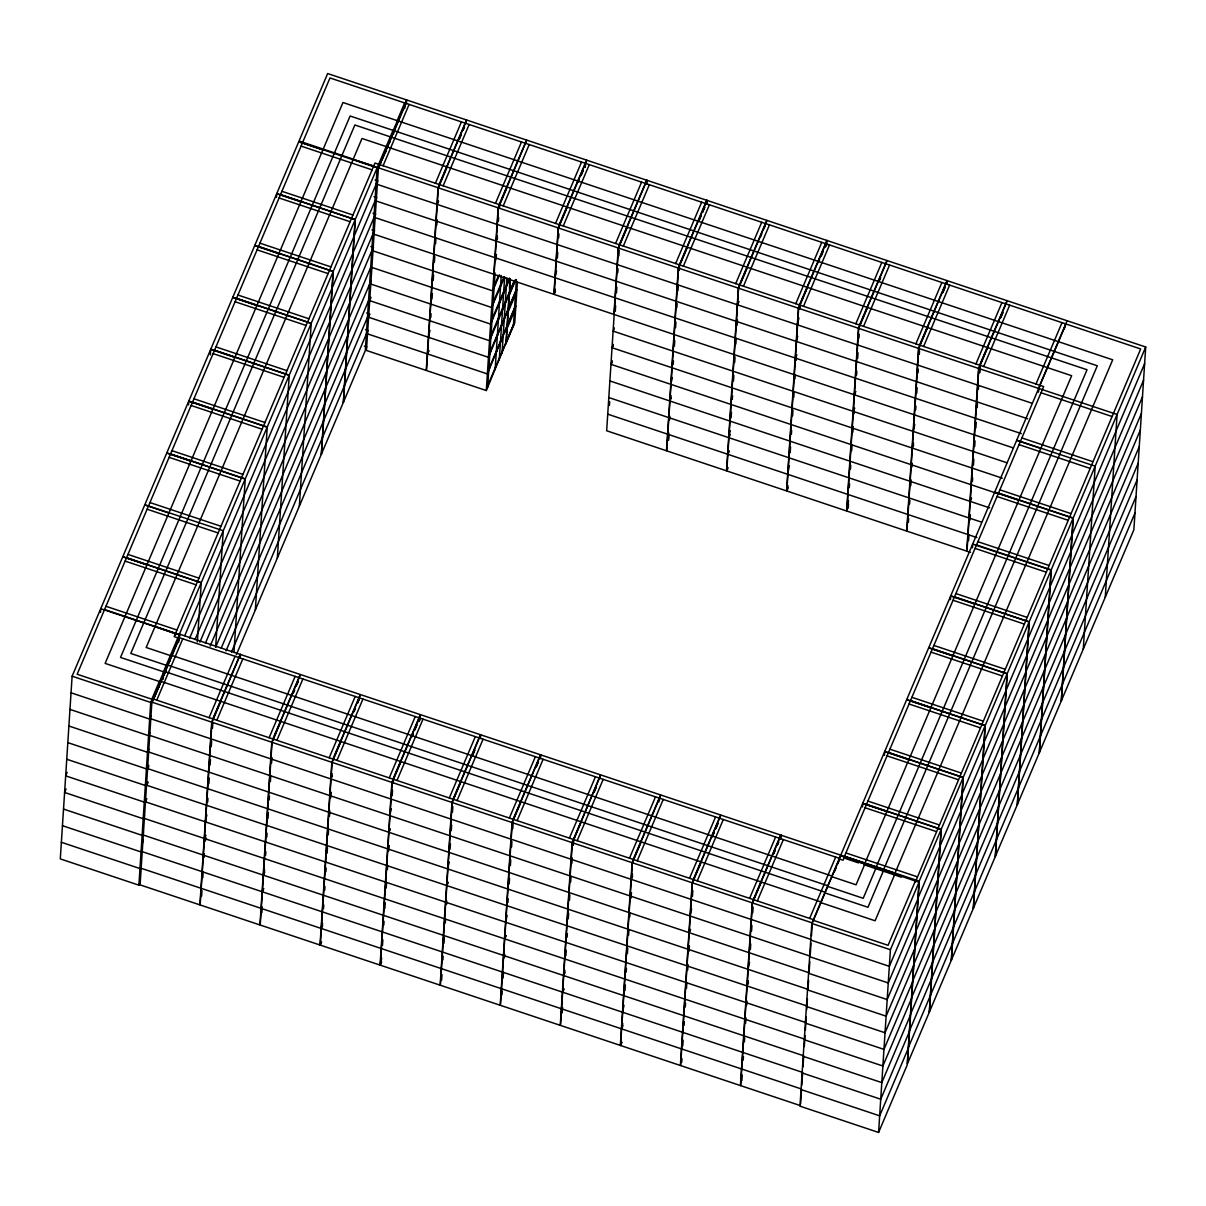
<?xml version="1.0" encoding="UTF-8"?>
<svg xmlns="http://www.w3.org/2000/svg" width="1206" height="1206" viewBox="0 0 1206 1206"><rect width="100%" height="100%" fill="white"/><g stroke="black" fill="none" stroke-linecap="round" stroke-linejoin="round"><path stroke-width="1.5" d="M322.861 149.921L298.696 141.856L72.119 676.189L60.3 858.898L138.901 885.174L140.243 882.008M100.49 612.407L100.822 608.502M138.901 885.174L150.72 702.465L152.062 699.284L77.139 674.244L302.45 142.866L377.146 167.83L365.328 350.554L236.361 654.692M142.519 843.16L142.745 839.482M152.062 699.284L140.092 884.887L199.91 904.877L211.728 722.153L240.431 654.481L300.249 674.471L272.888 738.992M147.509 783.945L147.645 781.97M148.594 767.333L148.715 765.358M239.949 658.084L240.19 654.391L180.372 634.401L152.891 700.882L178.895 639.542M158.966 687.043L159.207 683.35M159.207 687.119L159.569 681.586L163.699 671.863L120.525 657.436L334.213 153.479M163.217 679.249L163.699 671.863M164.408 675.179L164.649 671.486L825.281 892.319M165.719 672.677L166.202 665.29L130.776 653.456L341.72 155.996M169.971 661.114L170.332 655.567L146.167 647.486L352.981 159.765M188.468 404.915L188.799 401.01L267.159 427.21M175.473 635.245L175.594 633.256M177.478 643.401L177.84 637.868L163.458 671.787M178.79 641.878L179.272 634.492L377.146 167.83M210.341 354.881L210.703 349.348L234.869 357.428M197.347 641.878L201.266 582.619L126.57 557.654M215.648 647.23L223.261 530.746L144.81 504.756M220.819 701.364L211.97 722.243L200.151 904.952L259.968 924.957L271.787 742.233L300.49 674.546L360.308 694.55L332.946 759.056M201.613 896.164L201.975 890.631M202.804 877.712L203.166 872.179M204.116 857.406L204.357 853.712M205.201 840.793L205.427 837.115M206.859 814.955L205.276 821.829L145.459 801.824L146.815 798.658M207.703 802.035L207.945 798.357M208.894 783.583L209.256 778.051M210.085 765.132L210.447 759.599M211.276 746.68L211.638 741.132M212.467 728.213L212.829 722.68M205.427 840.883L205.668 837.19M233.949 652.567L245.255 478.872L170.559 453.908M240.19 658.175L240.431 654.481M276.46 197.407L276.777 193.518L355.152 219.703L343.333 402.427M255.34 609.919L267.25 426.999L192.553 402.035M277.335 558.046L289.244 375.126L214.547 350.162M280.877 721.444L272.028 742.323L260.21 925.032L320.027 945.022L321.369 941.856M261.913 912.55L262.275 907.018M264.657 869.978L263.194 875.119L203.377 855.129M265.606 855.34L265.848 851.647M266.797 836.889L267.039 833.195M268.003 818.422L268.35 812.889M269.194 799.97L269.435 796.277M270.385 781.518L270.747 775.971M271.576 763.051L271.938 757.519M299.344 506.173L311.238 323.253L236.557 298.274M321.339 454.3L333.142 271.576L254.783 245.391M321.414 454.089L333.233 271.38L258.551 246.401M343.424 402.216L355.227 219.507L280.546 194.528M320.027 945.022L331.846 762.313L360.549 694.626L420.351 714.63L420.005 720.163M381.669 958.242L380.086 965.102L320.268 945.112L332.087 762.388L340.936 741.524M322.575 923.268L321.098 928.424L261.28 908.42M323.525 908.631L323.751 904.952M324.716 890.179L324.957 886.485M325.906 871.727L326.148 868.034M327.097 853.26L327.459 847.728M328.288 834.808L328.529 831.115M329.479 816.356L329.841 810.824M330.685 797.905L330.911 794.211M332.238 773.77L330.761 778.925L270.943 758.921M439.165 184.488L466.526 119.982L406.708 99.977L379.227 166.473L380.659 163.066M385.799 152.092L386.161 146.559L361.996 138.479L353.147 159.358L377.312 167.438L378.895 164.348L374.991 163.036L373.634 166.202M389.93 142.368L390.292 136.836L354.865 124.987L341.976 155.378M392.794 134.047L393.035 130.354L378.654 164.257L366.428 350.464L426.246 370.453L438.064 187.744L466.767 120.057L526.57 140.062L499.224 204.568M393.035 134.122L393.277 130.429L397.407 120.706L342.971 102.51L323.208 149.107M393.488 134.273L393.729 130.58L1097.294 365.78L883.697 869.511M397.166 124.399L397.407 120.706M404.312 108.465L404.658 102.917L397.166 120.63M404.553 108.54L406.256 99.827L327.655 73.551L299.043 141.027L353.237 159.147M405.231 105.133L405.352 103.158L465.169 123.148M406.015 103.52L406.256 99.827M406.467 103.671L406.708 99.977M380.086 965.102L391.905 782.393L420.593 714.706L480.41 734.695L453.064 799.216M540.243 758.468L540.469 754.775L480.651 734.786L451.964 802.457L440.145 985.181L380.327 965.192L392.146 782.468L400.995 761.589M382.498 945.323L382.86 939.791M383.81 925.017L384.051 921.324M384.895 908.404L385.242 902.872M386.206 888.113L386.553 882.566M387.397 869.647L387.639 865.968M388.588 851.195L388.829 847.501M391.332 808.744L389.749 815.603L329.931 795.613L331.273 792.448M392.176 795.824L392.523 790.292M393.005 782.905L393.246 779.212M393.246 782.995L393.488 779.302M447.155 166.956L438.306 187.819L426.487 370.544L486.304 390.533L513.786 324.052L487.782 385.392M429.969 330.369L428.386 337.243L368.569 317.238L369.925 314.073M430.813 317.449L431.055 313.771M432.004 298.998L432.366 293.465M433.195 280.546L433.557 275.013M434.386 262.094L434.748 256.546M435.592 243.627L435.939 238.095M436.783 225.175L437.13 219.643M418.768 721.49L419.01 717.796L359.192 697.807M419.01 721.565L419.251 717.871L479.068 737.876M461.054 781.669L452.205 802.548L440.386 985.257L500.204 1005.261L512.022 822.537L540.71 754.866L600.528 774.855L573.046 841.336M441.607 980.161L441.969 974.629M442.919 959.855L443.16 956.177M443.989 943.258L444.351 937.71M445.3 922.952L445.542 919.258M446.506 904.5L446.733 900.807M449.25 862.049L447.667 868.908L387.85 848.918L389.191 845.738M450.079 849.13L450.441 843.582M451.27 830.663L451.632 825.13M452.461 812.211L452.823 806.678M486.304 390.533L498.123 207.824L526.811 140.137L586.629 160.127L559.283 224.648M507.213 187.02L498.364 207.899L494.068 274.335L553.886 294.339L555.348 289.184M487.646 387.367L495.048 272.933M495.877 260.014L496.118 256.32M497.445 235.894L495.968 241.034L436.15 221.045M498.395 221.256L498.621 217.562M499.465 208.427L499.706 204.734M495.153 369.669L501.244 275.541M499.284 359.931L504.651 276.883L491.671 307.485L431.854 287.48M502.028 353.448L506.927 277.787M480.425 738.479L480.651 734.786M506.867 328.876L505.917 343.65L514.766 322.771L517.389 282.174M507.108 325.183L509.128 293.812M509.49 288.279L510.093 279.053M506.158 343.725L510.334 279.129M513.409 325.937L516.394 279.807M521.113 801.749L512.249 822.628L500.445 1005.337L560.262 1025.341L572.066 842.617L600.769 774.93L660.587 794.935L633.24 859.441M502.028 994.709L502.254 991.015M503.098 978.096L503.46 972.564M504.41 957.79L504.651 954.097M507.153 915.339L505.57 922.198L445.753 902.209M507.982 902.42L508.223 898.726M509.188 883.968L509.535 878.435M510.379 865.516L510.741 859.968M511.57 847.049L511.932 841.517M512.761 828.597L513.123 823.065M553.886 294.339L558.182 227.889L586.87 160.217L646.687 180.207L646.461 183.9M706.505 203.98L706.746 200.286L646.929 180.282L618.241 247.969L613.944 314.419L554.127 294.415L558.423 227.979L567.272 207.1M556.539 270.868L554.956 277.727L495.138 257.737L496.48 254.556M557.368 257.948L557.73 252.416M558.68 237.642L558.921 233.949M559.388 226.698L559.524 224.723M540.469 758.544L540.71 754.866M585.046 167.001L585.287 163.307L525.469 143.303M585.287 167.076L585.528 163.383L645.346 183.372M581.171 821.829L572.307 842.692L560.504 1025.417L620.321 1045.406L621.663 1042.24M562.192 1012.934L562.554 1007.402M564.951 970.348L563.473 975.503L503.656 955.499M565.9 955.725L566.262 950.177M567.091 937.258L567.333 933.58M568.282 918.806L568.644 913.274M569.473 900.354L569.835 894.822M570.679 881.903L571.026 876.355M571.87 863.436L572.217 857.903M573.061 844.984L573.423 839.451M573.302 845.059L573.664 839.527M627.331 227.18L618.467 248.059L606.663 430.768L666.481 450.758L678.285 268.049L706.987 200.362L766.805 220.366L739.459 284.872M611.924 363.051L612.06 361.076M613.01 346.439L613.13 344.464M614.08 329.826L614.201 327.851M615.286 311.238L615.633 305.706M616.477 292.787L616.839 287.254M617.789 272.481L618.03 268.787M618.859 255.868L619.221 250.335M609.437 405.457L609.678 401.764M646.687 183.975L646.929 180.282M620.321 1045.406L632.125 862.697L660.828 795.01L720.645 815L693.299 879.521M780.463 838.773L780.704 835.08L720.887 815.09L692.184 882.777L680.38 1065.486L620.562 1045.496L632.366 862.772L641.215 841.894M622.869 1023.653L621.392 1028.793L561.574 1008.804M624.045 1005.322L622.462 1012.196L562.644 992.191L563.986 989.026M624.994 990.563L625.356 985.031M626.2 972.111L626.427 968.418M627.391 953.645L627.753 948.112M628.582 935.193L628.944 929.66M629.773 916.741L630.014 913.048M630.964 898.274L631.205 894.596M632.532 874.154L631.055 879.31L571.237 859.305M687.39 247.26L678.526 268.124L666.722 450.848L726.54 470.837L738.343 288.128L767.046 220.442L826.864 240.431L826.502 245.979M668.305 440.205L668.772 432.833M669.616 419.914L669.843 416.221M671.169 395.779L669.692 400.935L609.874 380.93M672.36 377.463L670.777 384.322L610.96 364.333L612.301 361.152M673.189 364.544L673.43 360.85M674.38 346.077L674.742 340.544M675.571 327.625L675.933 322.092M676.898 307.319L677.124 303.641M677.968 290.721L678.33 285.174M679.28 270.415L679.521 266.722M668.546 440.296L668.772 436.602M659.004 801.794L659.245 798.101L599.427 778.111M659.365 800.166L659.486 798.176L719.304 818.181M706.746 204.055L706.987 200.362M701.274 861.973L692.425 882.852L680.606 1065.561L740.424 1085.566L752.243 902.842L780.945 835.17L894.958 873.28L1112.686 359.81L397.844 120.856M681.722 1062.32L681.963 1058.627M682.792 1045.708L683.154 1040.175M684.104 1025.402L684.345 1021.708M685.294 1006.95L685.536 1003.256M686.485 988.483L686.847 982.95M687.691 970.031L688.038 964.498M688.882 951.579L689.123 947.886M691.626 909.128L690.043 915.987L630.225 895.998L631.567 892.817M692.455 896.209L692.817 890.676M788.061 485.762L786.598 490.917L726.781 470.928L738.585 288.204L747.434 267.325M730.263 430.753L728.68 437.627L668.863 417.623M731.107 417.834L731.454 412.301M732.298 399.382L732.539 395.689M733.489 380.93L733.851 375.383M734.68 362.463L735.042 356.931M735.871 344.012L736.233 338.479M737.062 325.56L737.424 320.027M761.333 882.053L752.484 902.932L740.665 1085.641L800.483 1105.646M741.901 1080.546L742.248 1075.013M743.213 1060.24L743.454 1056.546M744.404 1041.788L744.645 1038.095M745.594 1023.336L745.956 1017.789M746.785 1004.869L747.027 1001.191M748.353 980.749L746.876 985.905L687.058 965.9M749.529 962.433L747.946 969.292L688.129 949.288L689.47 946.122M750.373 949.514L750.72 943.966M751.564 931.047L751.926 925.515M752.755 912.595L753.117 907.063M786.598 490.917L798.402 308.193L827.105 240.522L886.923 260.511L859.577 325.032M946.74 284.284L946.981 280.591L887.164 260.602L858.461 328.273L846.642 510.997L786.825 490.993L798.643 308.284L807.492 287.405M789.372 465.591L787.669 474.305L727.851 454.315L729.193 451.134M790.201 452.672L790.563 447.14M791.392 434.22L791.633 430.527M792.598 415.769L792.945 410.236M793.789 397.317L794.136 391.769M794.98 378.85L795.221 375.156M796.171 360.398L796.412 356.705M797.739 336.278L796.262 341.419L736.444 321.429M798.915 317.947L797.332 324.806L737.514 304.817L738.856 301.651M799.518 308.721L799.759 305.028M799.759 308.796L800 305.103M780.704 838.848L780.945 835.17M825.281 247.305L825.522 243.612L765.704 223.607M825.628 245.662L825.763 243.687L885.581 263.692M915.354 881.028L888.083 945.323L813.145 920.284L811.804 923.449L799.985 1106.173L878.586 1132.449L907.198 1064.973L919.017 882.249L840.748 855.853L839.165 858.943L843.069 860.24L844.411 857.074M800.603 1103.792L801.447 1090.872M801.794 1085.34L802.638 1072.42L742.821 1052.416M803 1066.888L803.709 1055.808L743.891 1035.818M804.312 1046.582L805.02 1035.502M805.382 1029.969L806.211 1017.05M806.693 1009.663L807.417 998.598M808.608 980.131L808.005 989.372L748.187 969.368M809.799 961.679L809.075 972.76L749.258 952.755M810.281 954.293L810.99 943.228M811.472 935.841L812.181 924.761M867.551 307.485L858.702 328.364L846.883 511.073L906.701 531.077L918.52 348.353L947.223 280.666L1007.04 300.671L979.679 365.177M847.999 507.816L848.466 500.445M849.31 487.525L849.552 483.832M850.501 469.059L850.743 465.38M851.692 450.607L852.054 445.074M852.883 432.155L853.245 426.607M854.074 413.688L854.315 410.01M856.592 374.93L856.833 371.252M857.662 358.333L858.024 352.785M858.973 338.027L859.215 334.333M848.24 507.907L848.466 504.214M844.396 858.159L844.517 856.185L919.213 881.149L907.394 1063.858L1133.881 529.736L1145.7 347.011L1007.281 300.746L978.579 368.433L966.76 551.142L906.942 531.153L918.761 348.428L927.61 327.565M862.516 806.98L862.757 803.286L941.117 829.487L929.298 1012.196M884.435 755.318L884.752 751.413L963.112 777.614L951.308 960.323M908.404 522.364L908.646 518.67M909.61 503.912L909.837 500.219M910.801 485.445L911.148 479.913M911.992 466.993L912.233 463.3M913.545 442.873L912.083 448.014L852.265 428.024M914.736 424.542L913.153 431.401L853.335 411.412L854.677 408.246M915.686 409.784L915.927 406.09M916.771 393.171L917.118 387.639M918.083 372.865L918.309 369.172M919.274 354.413L919.515 350.72M878.586 1132.449L890.405 949.725L919.017 882.249M946.981 284.36L947.223 280.666M915.414 881.903L1140.68 348.956L1005.94 303.912M950.418 599.684L950.75 595.794L1029.11 621.979L1017.291 804.703M929.389 1011.985L941.208 829.276L866.526 804.312M987.669 347.63L978.82 368.508L967.001 551.232L970.529 552.408M968.584 540.59L968.946 535.057M969.895 520.283L970.137 516.605M972.413 481.526L972.639 477.847M973.483 464.928L973.845 459.38M974.674 446.461L975.036 440.929M975.865 428.009L976.227 422.477M977.177 407.703L977.418 404.01M978.368 389.252L978.609 385.558M979.453 372.639L979.92 365.252M979.694 372.714L980.161 365.343M972.413 547.81L972.745 543.921M951.383 960.112L963.202 777.403L888.52 752.438M973.302 908.45L985.106 725.741L906.746 699.54M973.393 908.239L985.196 725.53L910.515 700.565M995.297 856.577L1007.116 673.868L928.741 647.667M995.387 856.366L1007.191 673.657L932.509 648.692M1038.396 392.191L1039.738 385.257L1067.099 320.736M1017.382 804.492L1029.2 621.783L954.504 596.804M1065.757 323.917L1064.174 329.298M1039.286 752.83L1051.104 570.106L972.654 544.132M1039.376 752.619L1051.195 569.91L976.498 544.931M1061.28 700.957L1073.099 518.233L994.739 492.048M1061.37 700.746L1073.189 518.037L998.493 493.058M1083.274 649.084L1095.184 466.164L1016.733 440.175M1105.269 597.211L1117.088 414.487L978.82 368.508M302.706 142.263L329.977 77.953L404.899 103.007M322.952 149.725L105.133 663.39L159.569 681.586M67.144 772.383L65.667 775.85L144.268 802.126L145.624 798.96M334.469 152.876L350.102 116.002L393.277 130.429M66.059 788.995L64.596 792.463L143.197 818.738L144.539 815.558M373.468 166.609L174.161 636.647L178.066 637.944L179.181 634.703L100.731 608.713M151.82 699.209L159.328 681.511M387.096 146.876L378.247 167.755L438.064 187.744M160.76 681.284L151.911 702.163L211.728 722.153M382.106 159.659L404.507 106.837M383.101 165.75L409.105 104.409M156.765 700.173L182.769 638.833M184.759 635.607L376.061 184.443M150.991 715.897L149.65 719.077L71.048 692.802M189.538 638.426L374.991 201.055M149.921 732.509L148.564 735.675L69.963 709.399M195.025 639.542L373.92 217.668M148.835 749.122L147.494 752.288L68.893 726.012M199.879 642.165L372.85 234.281M147.765 765.735L146.423 768.9L67.822 742.625M205.382 643.28L371.765 250.893M146.695 782.347L145.353 785.513L66.752 759.237M147.886 782.046L146.544 785.212L206.362 805.216M210.146 646.115L370.694 267.506M215.738 647.019L369.624 284.103M221.241 648.135L368.554 300.716M143.469 832.17L142.127 835.351L63.526 809.075M370.996 297.46L369.654 300.626L429.472 320.63M226.004 650.954L367.468 317.329M142.398 848.783L141.057 851.949L62.456 825.688M231.507 652.069L366.398 333.941M141.328 865.395L139.971 868.561L61.37 842.285M435.411 183.237L461.416 121.896M209.075 717.66L235.08 656.32M212.829 718.912L240.19 654.391M459.26 138.765L461.431 133.655M462.878 130.233L464.325 126.826M459.501 138.841L460.948 135.434M463.119 130.323L464.566 126.916M443.16 185.83L469.164 124.489M216.824 720.238L242.828 658.898M438.336 201.176L436.979 204.357L377.161 184.352M438.577 201.266L437.22 204.432L497.038 224.437M205.548 835.261L204.206 838.426L144.388 818.437M205.789 835.336L204.447 838.517L264.265 858.506M428.658 350.675L427.316 353.855L367.498 333.851M428.899 350.765L427.557 353.931L487.375 373.92L514.856 307.44L488.852 368.78M495.47 203.317L521.474 141.976M269.134 737.725L295.138 676.385M292.998 693.254L294.43 689.847M295.877 686.44L298.048 681.33M293.224 693.329L294.671 689.922M296.842 684.812L298.289 681.405M503.219 205.909L529.223 144.569M276.883 740.318L302.887 678.978M497.55 237.944L496.209 241.125L556.026 261.114M496.239 254.481L494.897 257.647L435.08 237.657M494.219 285.716L498.56 275.496M499.555 274.832L492.741 290.872L432.924 270.883M493.148 302.329L503.987 276.777M492.772 304.229L494.219 300.822M492.078 318.942L509.414 278.058M491.701 320.841L493.148 317.434M498.922 303.806L500.369 300.4M502.54 295.289L504.711 290.179M509.761 278.903L490.601 324.097L430.783 304.093M490.993 335.554L514.118 281.028M490.631 337.454L492.078 334.047M497.128 322.123L499.299 317.012M502.193 310.183L505.796 301.666M507.967 296.555L514.585 280.938M515.429 279.596L489.53 340.71L429.713 320.706M508.57 296.827L515.791 279.792M264.777 872.028L263.436 875.194L323.253 895.199M489.922 352.167L515.927 290.827L488.445 357.308L428.627 337.318M489.561 354.067L490.993 350.66M496.058 338.735L498.229 333.61M501.108 326.796L504.726 318.278M506.897 313.168L516.907 289.546M263.466 888.566L262.109 891.731L202.306 871.742M506.761 315.143L515.444 294.701M263.707 888.641L262.35 891.807L322.168 911.811M488.475 370.679L489.922 367.272M494.988 355.333L497.143 350.222M500.038 343.409L502.932 336.595M505.827 329.781L515.836 306.158M505.691 331.756L514.359 311.314M555.529 223.396L581.533 162.056M329.193 757.805L355.197 696.465M577.93 182.317L579.377 178.91M580.825 175.503L582.995 170.393M353.765 711.63L355.212 708.224M357.383 703.098L358.83 699.691M581.066 175.579L583.237 170.468M354.006 711.706L355.453 708.299M357.624 703.188L359.071 699.782M563.277 225.974L589.282 164.634M336.941 760.398L362.946 699.058M332.359 775.835L331.002 779.001L390.819 799.005M331.032 792.357L329.69 795.538L269.873 775.533M554.127 294.415L555.469 291.249M322.68 925.334L321.339 928.499L381.156 948.489M615.588 243.461L641.592 182.121M389.252 777.885L415.256 716.545M320.268 945.112L321.61 941.931M619.341 244.728L646.687 180.207M393.005 779.136L420.351 714.63M411.668 736.806L413.1 733.399M414.547 729.992L416.718 724.881M411.894 736.896L413.341 733.489M414.789 730.082L416.959 724.972M623.336 246.054L649.341 184.714M397 780.478L423.005 719.138M390.02 829.05L388.679 832.215L328.861 812.226M390.262 829.125L388.92 832.306L448.738 852.295M388.95 845.662L387.608 848.828L327.791 828.839M613.372 344.539L612.03 347.72L671.848 367.709M675.646 263.541L701.651 202.201M449.31 797.965L475.315 736.625M380.327 965.192L381.669 962.011M679.4 264.792L706.746 200.286M698.771 220.773L700.942 215.663M702.389 212.256L704.56 207.131M472.435 755.182L474.606 750.072M699.013 220.849L701.183 215.738M702.631 212.331L704.801 207.221M472.677 755.273L474.847 750.147M683.395 266.134L709.399 204.794M457.059 800.543L483.063 739.203M447.939 882.34L446.582 885.521L386.764 865.516M448.165 882.43L446.823 885.596L506.641 905.6M671.29 397.844L669.933 401.01L729.751 421.015M735.705 283.621L761.71 222.281M509.369 818.03L535.374 756.69M513.123 819.296L540.469 754.775M760.277 237.431L761.725 234.024M763.895 228.914L765.343 225.507M536.112 766.745L538.283 761.634M536.353 766.82L538.524 761.71M743.454 286.214L769.458 224.874M517.118 820.623L543.122 759.283M738.615 301.56L737.273 304.741L677.455 284.737M505.842 935.645L504.5 938.811L444.682 918.821M506.083 935.72L504.741 938.901L564.559 958.891M730.263 434.522L728.921 437.703L788.739 457.692M728.952 451.059L727.61 454.225L667.792 434.235M795.764 303.701L821.768 242.361M569.428 838.11L595.432 776.77M726.781 470.928L728.123 467.747M799.518 304.952L826.864 240.431M818.165 262.622L819.613 259.215M821.06 255.808L823.231 250.697M594 791.935L596.171 786.825M821.301 255.883L822.748 252.476M594.241 792.01L596.412 786.9M803.513 306.279L829.517 244.939M577.177 840.703L603.181 779.362M796.533 354.865L795.191 358.031L735.374 338.042M796.774 354.941L795.432 358.107L855.25 378.111M565.071 972.413L563.715 975.579L623.532 995.583M563.745 988.935L562.403 992.116L502.585 972.111M855.823 323.766L881.827 262.426M629.487 858.19L655.491 796.849M786.825 490.993L788.181 487.827M878.948 280.998L880.395 277.591M879.189 281.073L880.636 277.666M863.556 326.359L889.576 265.019M637.235 860.783L663.24 799.442M632.637 876.219L631.296 879.385L691.113 899.375M631.326 892.742L629.984 895.907L570.167 875.918M855.506 391.543L854.165 394.724L794.347 374.719M855.747 391.633L854.406 394.799L914.223 414.789M854.436 408.156L853.094 411.336L793.277 391.332M622.974 1025.703L621.633 1028.884L681.45 1048.873M915.867 343.846L941.886 282.506M689.546 878.27L715.55 816.929M620.562 1045.496L621.904 1042.316M919.62 345.097L946.981 280.591M942.625 292.561L944.78 287.45M711.947 837.19L714.118 832.08M715.565 828.673L717.736 823.562M942.866 292.636L945.022 287.525M712.912 835.577L714.359 832.17M715.806 828.748L717.977 823.638M923.615 346.439L949.635 285.098M697.294 880.847L723.299 819.507M690.314 929.434L688.973 932.6L629.155 912.61M690.556 929.509L689.214 932.675L749.032 952.68M689.244 946.047L687.887 949.212L628.07 929.223M913.666 444.924L912.324 448.104L972.142 468.094M975.925 363.926L1001.945 302.585M749.604 898.334L775.609 836.994M753.358 899.601L780.704 835.08M1000.513 317.736L1002.683 312.625M773.453 853.863L774.9 850.456M777.071 845.346L778.503 841.939M1000.754 317.826L1002.925 312.716M773.694 853.938L775.141 850.532M777.312 845.421L778.744 842.014M983.674 366.518L1009.693 305.178M757.338 900.927L783.357 839.587M748.459 982.815L747.117 985.98L806.935 1005.97M971.327 498.138L969.986 501.319L910.168 481.315M971.569 498.229L970.227 501.395L989.583 507.862M970.498 514.841L969.157 518.007L981.473 522.123M1035.984 384.005L1062.004 322.665M809.648 918.414L835.668 857.074M813.402 919.665L1065.998 323.992M839.406 859.019L812.301 922.922L752.484 902.932M834.235 872.24L836.406 867.129M837.838 863.722L839.286 860.315M844.441 856.381L1043.657 386.568L379.347 164.498M864.928 863.24L1071.652 375.714L386.855 146.8M876.189 867.008L1087.043 369.745L390.97 137.062M876.084 867.898L863.195 898.289L827.768 886.44M883.591 870.415L867.958 907.289L824.783 892.847M894.852 874.169L875.089 920.781L820.653 902.57M919.213 881.149L1145.7 347.011M918.143 897.761L1144.63 363.624M917.947 898.862L889.335 966.338L810.733 940.062M917.073 914.374L1143.544 380.237M916.877 915.475L888.264 982.95L809.663 956.675M915.987 930.972L1142.474 396.849M915.791 932.087L887.179 999.563L808.578 973.287M914.917 947.584L1141.404 413.462M914.721 948.7L886.108 1016.176L807.507 989.9M913.847 964.197L1140.333 430.075M913.651 965.297L885.038 1032.773L806.437 1006.497M912.761 980.81L1139.248 446.687M912.58 981.91L883.968 1049.386L805.367 1023.11M911.691 997.422L1138.178 463.285M911.495 998.523L882.882 1065.998L804.281 1039.723M910.62 1014.035L1137.107 479.898M910.424 1015.135L881.812 1082.611L803.211 1056.335M909.55 1030.648L1136.037 496.51M909.354 1031.748L880.742 1099.224L802.141 1072.948M908.465 1047.245L1134.952 513.123M908.284 1048.361L879.671 1115.836L801.07 1089.561M376.242 184.051L377.825 180.96L375.126 180.056M375.156 200.663L376.754 197.573L374.056 196.668M374.086 217.261L375.669 214.171L372.986 213.281M373.016 233.874L374.599 230.783L371.915 229.894M371.945 250.486L373.528 247.396L370.83 246.491M369.79 283.712L371.373 280.621M368.719 300.324L370.302 297.234M367.649 316.937L369.232 313.846L366.624 312.972M366.564 333.534L368.162 330.444L365.463 329.555M353.147 159.358L373.724 166.006M844.336 857.285L864.913 863.933L856.064 884.797L831.899 876.717M465.41 123.238L525.228 143.228M645.587 183.463L705.404 203.452M705.646 203.543L765.463 223.532M885.822 263.767L945.64 283.757M945.881 283.847L1005.698 303.837M438.306 187.819L498.123 207.824M498.364 207.899L558.182 227.889M558.423 227.979L618.241 247.969M618.467 248.059L678.285 268.049M678.526 268.124L738.343 288.128M738.585 288.204L798.402 308.193M798.643 308.284L858.461 328.273M858.702 328.364L918.52 348.353M918.761 348.428L978.579 368.433M1041.019 392.764L1112.038 416.507M301.078 146.107L372.096 169.85M497.279 224.512L557.097 244.501M557.338 244.592L617.155 264.581M617.397 264.657L677.214 284.661M797.573 324.896L857.391 344.886M857.632 344.961L917.449 364.966M917.691 365.041L977.508 385.046M977.749 385.121L1032.291 403.347M376.091 200.965L435.909 220.969M556.268 261.205L616.085 281.194M616.326 281.269L676.144 301.274M676.385 301.349L736.203 321.339M796.503 341.509L856.32 361.499M856.562 361.574L916.379 381.578M916.62 381.654L976.438 401.658M976.679 401.734L1027.693 418.784M375.021 217.577L434.838 237.582M555.197 277.802L615.015 297.807M615.256 297.882L675.074 317.887M675.315 317.962L735.132 337.951M855.476 378.187L915.294 398.191M915.535 398.266L975.353 418.256M975.594 418.346L1021.346 433.632M1021.859 437.944L1092.877 461.687M281.918 191.287L352.936 215.03M1016.643 440.386L1040.808 448.451M276.702 193.729L300.867 201.794M1019.025 444.637L1090.043 468.38M279.083 197.98L350.102 221.723M373.95 234.19L433.768 254.18M434.009 254.27L493.827 274.259M614.171 314.495L673.988 334.484M674.229 334.575L734.047 354.564M734.288 354.654L794.106 374.644M914.465 414.879L974.282 434.869M974.523 434.959L1013.236 447.893M372.865 250.803L432.683 270.792M613.1 331.107L672.918 351.097M673.159 351.187L732.977 371.177M733.218 371.252L793.035 391.257M913.394 431.492L973.212 451.481M973.453 451.557L1006.874 462.742M371.795 267.415L431.612 287.405M672.089 367.785L731.906 387.789M732.148 387.865L791.965 407.869M792.206 407.945L852.024 427.934M972.383 468.169L1002.292 478.179M999.864 489.817L1070.883 513.56M259.923 243.16L330.941 266.903M994.649 492.259L1018.814 500.324M370.724 284.028L430.542 304.018M671.018 384.397L730.836 404.402M731.077 404.477L790.895 424.482M791.136 424.557L850.939 444.547M851.18 444.637L910.997 464.627M911.239 464.702L971.056 484.706M971.297 484.782L995.93 493.013M254.692 245.602L278.872 253.667M997.03 496.51L1068.049 520.253M257.089 249.853L328.107 273.596M729.992 421.09L789.809 441.079M790.051 441.17L849.868 461.159M850.109 461.235L909.927 481.239M608.804 397.543L668.621 417.547M788.98 457.783L848.798 477.772M849.039 477.847L908.857 497.852M909.098 497.927L968.915 517.932M607.734 414.155L667.551 434.16M787.91 474.38L847.728 494.385M847.969 494.46L907.786 514.465M908.028 514.54L967.845 534.529M968.086 534.62L976.875 537.559M977.87 541.69L1048.888 565.433M237.929 295.033L308.947 318.776M232.788 297.264L311.148 323.449M232.698 297.475L256.863 305.555M975.036 548.383L1046.054 572.126M235.095 301.726L306.113 325.469M364.393 346.167L366.835 346.981M955.876 593.563L1026.894 617.306M215.934 346.906L286.953 370.649M950.66 596.005L974.825 604.085M210.794 349.137L289.154 375.337M953.042 600.256L1024.06 623.999M213.085 353.599L284.103 377.342M933.881 645.436L1004.9 669.179M193.94 398.779L264.958 422.522M928.665 647.878L952.83 655.958M188.709 401.221L212.874 409.301M931.047 652.129L1002.065 675.873M191.091 405.472L262.109 429.215M911.887 697.309L982.905 721.052M171.93 450.652L242.949 474.395M906.656 699.751L930.836 707.832M166.805 452.883L245.165 479.084M166.714 453.094L190.88 461.174M909.053 704.003L980.071 727.746M169.096 457.345L240.115 481.088M889.892 749.182L960.911 772.925M149.936 502.54L220.954 526.268M884.661 751.624L908.827 759.705M144.72 504.967L168.885 513.047M887.058 755.876L958.077 779.619M147.102 509.218L218.12 532.962M867.898 801.07L938.916 824.798M127.942 554.413L198.96 578.141M862.667 803.498L886.832 811.578M122.816 556.629L201.176 582.83M122.726 556.84L146.891 564.921M865.064 807.749L936.082 831.492M125.107 561.091L196.126 584.835M845.903 852.943L916.922 876.672M105.947 606.286L176.965 630.014M104.575 609.527L179.272 634.492M846.175 858.747L858.597 862.908M863.918 864.687L901.214 877.154M179.016 637.567L238.833 657.572M239.074 657.647L298.892 677.636M299.133 677.727L358.951 697.716M479.31 737.951L539.127 757.956M539.368 758.031L599.186 778.021M719.545 818.256L779.362 838.26M779.604 838.336L839.421 858.325M171.523 655.28L832.155 876.114M167.393 665.003L828.025 885.837M160.519 681.209L821.15 902.043M153.011 698.907L813.643 919.756M211.97 722.243L271.787 742.233M272.028 742.323L331.846 762.313M332.087 762.388L391.905 782.393M392.146 782.468L451.964 802.457M452.205 802.548L512.022 822.537M512.249 822.628L572.066 842.617M572.307 842.692L632.125 862.697M632.366 862.772L692.184 882.777M692.425 882.852L752.243 902.842M72.119 676.189L150.72 702.465M811.804 923.449L890.405 949.725M150.84 718.776L210.658 738.765M210.899 738.856L270.717 758.845M391.061 799.081L450.878 819.07M451.119 819.16L510.937 839.15M511.178 839.225L570.996 859.23M691.355 899.465L751.172 919.454M751.413 919.53L811.231 939.534M149.755 735.389L209.573 755.378M209.814 755.469L269.631 775.458M389.99 815.693L449.808 835.683M450.049 835.773L509.867 855.763M510.108 855.838L569.925 875.842M690.284 916.078L750.102 936.067M750.343 936.142L810.161 956.147M148.685 752.001L208.502 771.991M208.744 772.066L268.561 792.071M268.802 792.146L328.62 812.151M448.979 852.371L508.796 872.375M509.038 872.451L568.855 892.455M569.096 892.53L628.914 912.52M147.614 768.599L207.432 788.603M207.673 788.679L267.491 808.683M267.732 808.759L327.55 828.748M447.908 868.983L507.726 888.988M507.952 889.063L567.77 909.053M568.011 909.143L627.829 929.133M206.603 805.291L266.42 825.296M266.647 825.371L326.464 845.361M326.705 845.451L386.523 865.441M506.882 905.676L566.699 925.665M566.941 925.756L626.758 945.745M626.999 945.821L686.817 965.825M205.517 821.904L265.335 841.894M265.576 841.984L325.394 861.973M325.635 862.049L385.453 882.053M385.694 882.129L445.511 902.133M505.811 922.288L565.629 942.278M565.87 942.368L625.688 962.358M625.929 962.433L685.747 982.438M685.988 982.513L745.805 1002.503M746.047 1002.593L805.864 1022.582M264.506 858.597L324.324 878.586M324.565 878.661L384.382 898.666M384.624 898.741L444.441 918.746M564.8 958.966L624.618 978.971M624.859 979.046L684.676 999.05M684.918 999.126L744.72 1019.115M744.961 1019.206L804.779 1039.195M143.318 835.049L203.136 855.039M323.494 895.274L383.312 915.279M383.553 915.354L443.371 935.343M443.612 935.434L503.415 955.423M623.773 995.659L683.591 1015.648M683.832 1015.738L743.65 1035.728M142.248 851.662L202.065 871.652M322.409 911.887L382.227 931.876M382.468 931.967L442.285 951.956M442.527 952.047L502.344 972.036M622.703 1012.271L682.521 1032.261M682.762 1032.351L742.579 1052.341M141.162 868.275L200.98 888.264M201.221 888.34L261.039 908.344M381.398 948.579L441.215 968.569M441.456 968.644L501.274 988.649M501.515 988.724L561.333 1008.729M681.692 1048.949L741.509 1068.953M741.75 1069.029L801.568 1089.033M155.016 626.623L175.413 633.678"/></g></svg>
